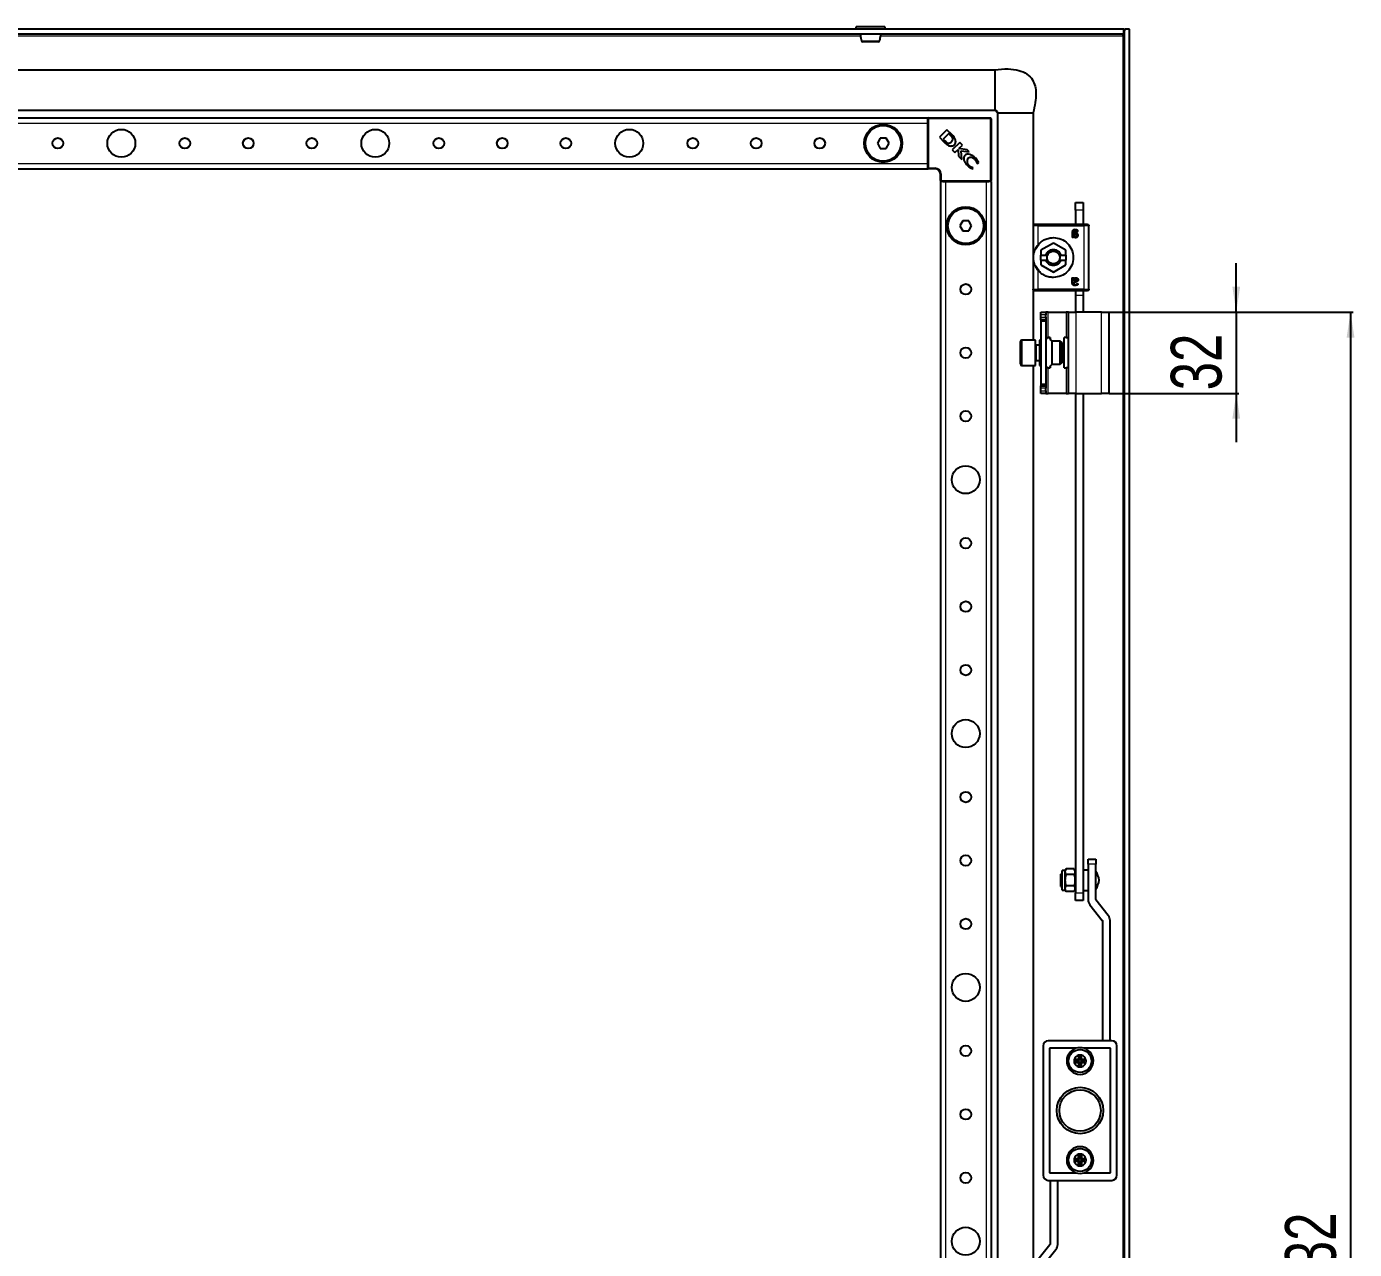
# Model space of a CAD drawing. Header units: millimetres. Extents: x -587 to 1614, y -262 to 1017.
# Drawn here: x 1091 to 1614, y 343 to 825 of the extents above; entities that cross this region are included whole.
import ezdxf

# ---------------------------------------------------------------- set-up
doc = ezdxf.new("R2010")
doc.units = ezdxf.units.MM
doc.layers.add('FORMAT', color=7, linetype='Continuous')
doc.styles.add('SLDTEXTSTYLE0', font='TXT', dxfattribs={"width": 0.75})
doc.dimstyles.new('SLDDIMSTYLE0', dxfattribs={"dimtxt": 20, "dimasz": 10, "dimexe": 0, "dimexo": 0.0625, "dimgap": 5, "dimtad": 2, "dimdec": 1, "dimrnd": 1e-09, "dimzin": 12, "dimdsep": 46, "dimtxsty": 'SLDTEXTSTYLE0', "dimsah": 1, "dimcen": 0.09, "dimadec": 0, "dimazin": 3, "dimtfac": 1, "dimtofl": 0, "dimtmove": 0, "dimatfit": 3, "dimfxl": 0, "dimfrac": 2, "dimtolj": 1, "dimtzin": 12, "dimarcsym": 0})
doc.dimstyles.new('SLDDIMSTYLE1', dxfattribs={"dimtxt": 20, "dimasz": 10, "dimexe": 0, "dimexo": 0.0625, "dimgap": 5, "dimtad": 2, "dimdec": 1, "dimrnd": 1e-09, "dimzin": 12, "dimdsep": 46, "dimtxsty": 'SLDTEXTSTYLE0', "dimsah": 1, "dimcen": 0.09, "dimadec": 0, "dimazin": 3, "dimtfac": 1, "dimtmove": 0, "dimatfit": 0, "dimfxl": 0, "dimfrac": 2, "dimtolj": 1, "dimtzin": 12, "dimarcsym": 0})

# ---------------------------------------------------------------- blocks, each defined once
blk = doc.blocks.new('_D_5')
at = {"layer": 'FORMAT'}
for p, q in [((1517.13, 712.64), (1613.13, 712.64)), ((1612.13, 712.64), (1612.13, -19.36)), ((1517.13, -19.36), (1613.13, -19.36))]:
    blk.add_line(p, q, dxfattribs=at)
for points in [[(1612.13, 712.64), (1610.59, 702.64), (1613.67, 702.64)], [(1612.13, -19.36), (1613.67, -9.36), (1610.59, -9.36)]]:
    blk.add_solid(points, dxfattribs=at)
at = {"layer": 'FORMAT', "insert": (1586.35, 324.47), "char_height": 20, "attachment_point": 1, "rotation": 90, "style": 'SLDTEXTSTYLE0'}
blk.add_mtext('732', dxfattribs=at)
blk = doc.blocks.new('_D_6')
at = {"layer": 'FORMAT'}
for p, q in [((1567.13, 712.64), (1567.13, 731.87)), ((1517.13, 712.64), (1568.13, 712.64)), ((1567.13, 712.64), (1567.13, 680.64)), ((1517.13, 680.64), (1568.13, 680.64)), ((1567.13, 680.64), (1567.13, 661.41))]:
    blk.add_line(p, q, dxfattribs=at)
for points in [[(1567.13, 712.64), (1568.67, 722.64), (1565.59, 722.64)], [(1567.13, 680.64), (1565.59, 670.64), (1568.67, 670.64)]]:
    blk.add_solid(points, dxfattribs=at)
at = {"layer": 'FORMAT', "insert": (1541.35, 681.86), "char_height": 20, "attachment_point": 1, "rotation": 90, "style": 'SLDTEXTSTYLE0'}
blk.add_mtext('32', dxfattribs=at)

msp = doc.modelspace()

# ---------------------------------------------------------------- linework, layer by layer
at = {"color": 7, "linetype": 'Continuous', "lineweight": 25}
for p, q in [((1522.82, 824.14), (733.42, 824.14)), ((1522.82, 822.14), (733.42, 822.14)), ((1417.37, 824.89), (1417.37, 824.14)), ((1417.62, 825.14), (1426.13, 825.14)), ((1426.13, 825.14), (1428.62, 825.14)), ((1428.87, 824.14), (1428.87, 824.89)), ((1522.73, 822.14), (1522.52, 821.54)), ((1522.82, 822.14), (1522.82, 824.14)), ((1523.12, -130.86), (1523.12, 824.14)), ((1525.12, 824.14), (1523.12, 824.14)), ((1525.12, -130.86), (1525.12, 824.14)), ((784.12, 808.14), (1472.12, 808.14)), ((784.12, 792.14), (1472.12, 792.14)), ((1473.12, 791.14), (1473.12, -97.86)), ((1487.12, 791.14), (1487.12, 746.81)), ((810.62, 789.14), (1445.62, 789.14)), ((1445.62, 788.84), (1445.62, 789.14)), ((1445.62, 788.19), (1445.62, 788.84)), ((1445.62, 787.14), (1445.62, 788.19)), ((1445.62, 771.14), (1445.62, 787.14)), ((1445.92, 789.14), (1470.32, 789.14)), ((1453.23, 784.49), (1450.27, 781.53)), ((1455.22, 782.5), (1453.23, 784.49)), ((1470.62, 788.84), (1470.62, 764.44)), ((1426.97, 781.14), (1425.81, 779.14)), ((1425.81, 779.14), (1426.97, 777.14)), ((1429.28, 781.14), (1426.97, 781.14)), ((1430.43, 779.14), (1429.28, 781.14)), ((1429.28, 777.14), (1430.43, 779.14)), ((1450.27, 781.53), (1452.16, 779.64)), ((1453.93, 782.97), (1451.75, 780.79)), ((1451.75, 780.79), (1452.43, 780.13)), ((1452.16, 779.64), (1452.18, 779.62)), ((1454.67, 782.25), (1453.93, 782.97)), ((1458.23, 779.49), (1455.27, 776.53)), ((1459.28, 778.44), (1458.23, 779.49)), ((1426.97, 777.14), (1429.28, 777.14)), ((1455.27, 776.53), (1456.33, 775.47)), ((1456.33, 775.47), (1457.57, 776.71)), ((1457.57, 776.71), (1457.75, 774.05)), ((1457.75, 774.05), (1459.04, 772.77)), ((1457.89, 777.05), (1459.28, 778.44)), ((1461.16, 776.56), (1457.89, 777.05)), ((1458.86, 776.24), (1461.95, 775.77)), ((1459.04, 772.77), (1458.86, 776.24)), ((1461.95, 775.77), (1461.16, 776.56)), ((810.62, 769.14), (1445.62, 769.14)), ((1445.62, 770.09), (1445.62, 771.14)), ((1445.62, 769.44), (1445.62, 770.09)), ((1445.62, 769.14), (1445.62, 769.44)), ((1448.62, 769.14), (1445.92, 769.14)), ((1463, 769.14), (1463.51, 769.39)), ((1463.51, 769.39), (1463.4, 769.5)), ((1464.94, 771.34), (1465.08, 771.2)), ((1465.08, 771.2), (1465.77, 771.54)), ((1450.62, 764.44), (1450.62, 767.14)), ((1450.62, 764.14), (1450.62, -70.86)), ((1450.62, 764.14), (1450.92, 764.14)), ((1451.57, 764.14), (1450.92, 764.14)), ((1451.57, 764.14), (1452.62, 764.14)), ((1452.62, 764.14), (1468.62, 764.14)), ((1468.62, 764.14), (1469.68, 764.14)), ((1470.32, 764.14), (1469.68, 764.14)), ((1470.32, 764.14), (1470.62, 764.14)), ((1470.62, 764.14), (1470.62, -70.86)), ((1503.82, 755.84), (1506.82, 755.84)), ((1503.82, 752.84), (1503.82, 755.84)), ((1506.82, 755.84), (1506.82, 752.84)), ((1459.47, 748.64), (1458.31, 746.64)), ((1461.78, 748.64), (1459.47, 748.64)), ((1462.93, 746.64), (1461.78, 748.64)), ((1503.82, 752.84), (1503.82, 747.14)), ((1506.82, 752.84), (1506.82, 747.14)), ((1458.31, 746.64), (1459.47, 744.64)), ((1459.47, 744.64), (1461.78, 744.64)), ((1461.78, 744.64), (1462.93, 746.64)), ((1487.12, 746.64), (1487.12, 721.64)), ((1507.12, 747.14), (1489.12, 747.14)), ((1502.56, 744.1), (1502.56, 742.23)), ((1503.02, 742.23), (1503.02, 742.51)), ((1503.09, 743.85), (1503.09, 744.06)), ((1503.47, 743.85), (1503.09, 743.85)), ((1503.09, 743.49), (1503.52, 743.49)), ((1503.09, 742.9), (1503.09, 743.49)), ((1507.72, 747.14), (1507.47, 747.14)), ((1509.12, 721.64), (1509.12, 746.64)), ((1487.95, 737.27), (1489.46, 739.52)), ((1495.12, 739.85), (1490.17, 737)), ((1500.07, 737), (1495.12, 739.85)), ((1490.17, 737), (1490.17, 735.14)), ((1490.17, 735.14), (1492.14, 735.14)), ((1490.17, 733.14), (1490.17, 735.14)), ((1490.17, 733.14), (1490.17, 731.28)), ((1490.17, 733.14), (1492.14, 733.14)), ((1492.83, 735.14), (1492.14, 735.14)), ((1492.14, 733.14), (1492.83, 733.14)), ((1498.11, 735.14), (1497.41, 735.14)), ((1497.41, 733.14), (1498.11, 733.14)), ((1498.11, 735.14), (1500.07, 735.14)), ((1498.11, 733.14), (1500.07, 733.14)), ((1500.07, 735.14), (1500.07, 737)), ((1500.07, 735.14), (1500.07, 733.14)), ((1500.07, 731.28), (1500.07, 733.14)), ((1489.46, 728.76), (1487.95, 731.01)), ((1490.17, 731.28), (1495.12, 728.42)), ((1495.12, 728.42), (1500.07, 731.28)), ((1502.56, 724.18), (1502.56, 726.05)), ((1503.02, 726.05), (1503.02, 725.77)), ((1503.09, 724.79), (1503.09, 725.37)), ((1503.52, 724.79), (1503.09, 724.79)), ((1503.47, 724.43), (1503.09, 724.43)), ((1503.09, 724.43), (1503.09, 724.21)), ((1487.12, 721.46), (1487.12, 701.64)), ((1489.12, 721.14), (1507.12, 721.14)), ((1503.82, 721.21), (1503.82, 719.34)), ((1503.82, 719.34), (1503.82, 712.64)), ((1506.82, 721.21), (1506.82, 719.34)), ((1506.82, 719.34), (1506.82, 712.64)), ((1507.47, 721.14), (1507.72, 721.14)), ((1490.12, 711.64), (1490.12, 712.64)), ((1490.12, 712.64), (1492.12, 712.64)), ((1490.12, 710.64), (1490.12, 711.64)), ((1492.12, 712.64), (1492.12, 711.64)), ((1493.12, 712.64), (1492.12, 712.64)), ((1492.12, 710.64), (1492.12, 711.64)), ((1493.12, 712.64), (1500.12, 712.64)), ((1501.12, 712.64), (1500.12, 712.64)), ((1501.12, 712.64), (1504.12, 712.64)), ((1501.12, 680.64), (1501.12, 712.64)), ((1514.12, 712.64), (1504.12, 712.64)), ((1514.12, 712.64), (1517.12, 712.64)), ((1517.12, 680.64), (1517.12, 712.64)), ((1490.12, 709.64), (1490.12, 710.64)), ((1492.12, 709.64), (1490.12, 709.64)), ((1490.12, 709.64), (1490.12, 709.14)), ((1492.12, 709.14), (1490.12, 709.14)), ((1490.12, 709.14), (1490.12, 684.14)), ((1492.12, 710.64), (1492.12, 709.64)), ((1492.12, 709.64), (1492.12, 709.14)), ((1492.12, 709.14), (1492.12, 684.14)), ((1482.12, 694.39), (1482.12, 701.04)), ((1488.12, 701.64), (1482.72, 701.64)), ((1488.12, 694.08), (1488.12, 701.64)), ((1490.12, 701.64), (1489.62, 701.64)), ((1489.62, 701.64), (1489.62, 700.43)), ((1492.12, 702.64), (1493.12, 702.64)), ((1493.82, 702.64), (1493.12, 702.64)), ((1493.82, 702.64), (1493.82, 702.19)), ((1497.76, 701.14), (1494.62, 701.14)), ((1494.62, 692.14), (1494.62, 701.14)), ((1498.62, 700.64), (1497.76, 701.14)), ((1497.76, 692.14), (1497.76, 701.14)), ((1499.42, 690.64), (1499.42, 702.64)), ((1500.12, 702.64), (1499.42, 702.64)), ((1500.12, 702.64), (1501.12, 702.64)), ((1489.62, 699.64), (1488.37, 699.64)), ((1489.62, 700.43), (1489.62, 691.64)), ((1498.62, 692.64), (1498.62, 700.64)), ((1482.12, 692.24), (1482.12, 694.39)), ((1482.72, 691.64), (1488.12, 691.64)), ((1487.12, 691.64), (1487.12, 1.64)), ((1488.12, 691.64), (1488.12, 694.08)), ((1488.37, 693.64), (1489.62, 693.64)), ((1489.62, 691.64), (1490.12, 691.64)), ((1493.12, 690.64), (1492.12, 690.64)), ((1493.12, 690.64), (1493.82, 690.64)), ((1493.82, 691.09), (1493.82, 690.64)), ((1494.62, 692.14), (1497.76, 692.14)), ((1497.76, 692.14), (1498.62, 692.64)), ((1499.42, 690.64), (1500.12, 690.64)), ((1501.12, 690.64), (1500.12, 690.64)), ((1492.12, 684.14), (1490.12, 684.14)), ((1490.12, 684.14), (1490.12, 683.64)), ((1490.12, 682.64), (1490.12, 683.64)), ((1490.12, 683.64), (1492.12, 683.64)), ((1490.12, 681.64), (1490.12, 682.64)), ((1490.12, 680.64), (1490.12, 681.64)), ((1492.12, 680.64), (1490.12, 680.64)), ((1492.12, 684.14), (1492.12, 683.64)), ((1492.12, 683.64), (1492.12, 682.64)), ((1492.12, 681.64), (1492.12, 682.64)), ((1492.12, 681.64), (1492.12, 680.64)), ((1492.12, 680.64), (1493.12, 680.64)), ((1500.12, 680.64), (1493.12, 680.64)), ((1500.12, 680.64), (1501.12, 680.64)), ((1504.12, 680.64), (1501.12, 680.64)), ((1503.82, 680.64), (1503.82, 483.84)), ((1504.12, 680.64), (1514.12, 680.64)), ((1506.82, 680.64), (1506.82, 483.84)), ((1517.12, 680.64), (1514.12, 680.64)), ((1508.82, 495.14), (1508.82, 497.14)), ((1508.82, 497.14), (1511.82, 497.14)), ((1511.82, 497.14), (1511.82, 495.14)), ((1498.62, 491.79), (1498.12, 491.29)), ((1499.82, 492.69), (1498.62, 492.69)), ((1498.62, 488.84), (1498.62, 492.69)), ((1500.17, 493.29), (1499.82, 492.69)), ((1499.82, 488.84), (1499.82, 492.69)), ((1503.28, 493.29), (1500.17, 493.29)), ((1503.62, 492.69), (1503.28, 493.29)), ((1503.62, 492.69), (1503.62, 484.99)), ((1503.82, 491.79), (1503.62, 491.79)), ((1508.82, 492.84), (1506.82, 492.84)), ((1508.82, 495.14), (1508.82, 481.21)), ((1511.82, 481.21), (1511.82, 495.14)), ((1498.12, 486.39), (1498.12, 491.29)), ((1498.12, 486.39), (1498.62, 485.89)), ((1498.62, 484.99), (1498.62, 488.84)), ((1499.82, 484.99), (1499.82, 488.84)), ((1503.28, 491.06), (1500.17, 491.06)), ((1503.28, 486.61), (1500.17, 486.61)), ((1498.62, 484.99), (1499.82, 484.99)), ((1499.82, 484.99), (1500.17, 484.39)), ((1503.28, 484.39), (1500.17, 484.39)), ((1503.28, 484.39), (1503.62, 484.99)), ((1503.62, 485.89), (1503.82, 485.89)), ((1503.82, 480.84), (1503.82, 483.84)), ((1506.82, 484.84), (1508.82, 484.84)), ((1506.82, 483.84), (1506.82, 480.84)), ((1516.74, 474.91), (1511.87, 481.08)), ((1506.82, 480.84), (1503.82, 480.84)), ((1509.51, 479.23), (1514.38, 473.05)), ((1514.42, 472.93), (1514.42, 425.64)), ((1517.42, 425.64), (1517.42, 472.93)), ((1491.12, 423.64), (1491.12, 372.64)), ((1518.12, 425.64), (1493.12, 425.64)), ((1520.12, 372.64), (1520.12, 423.64)), ((1493.62, 422.64), (1493.62, 373.64)), ((1504.02, 422.64), (1493.62, 422.64)), ((1505.02, 419.91), (1505.02, 418.34)), ((1505.46, 419.55), (1505.02, 419.91)), ((1505.46, 419.55), (1505.46, 418.34)), ((1505.79, 419.55), (1506.22, 419.91)), ((1505.79, 418.34), (1505.79, 419.55)), ((1506.22, 418.34), (1506.22, 419.91)), ((1517.62, 422.64), (1507.22, 422.64)), ((1517.62, 373.64), (1517.62, 422.64)), ((1503.72, 417.8), (1503.35, 418.24)), ((1504.92, 418.24), (1503.35, 418.24)), ((1503.72, 417.48), (1503.35, 417.04)), ((1503.35, 417.04), (1504.92, 417.04)), ((1504.92, 417.8), (1503.72, 417.8)), ((1503.72, 417.48), (1504.92, 417.48)), ((1505.02, 416.94), (1505.02, 415.37)), ((1505.46, 415.73), (1505.02, 415.37)), ((1505.46, 416.94), (1505.46, 415.73)), ((1505.79, 415.73), (1505.79, 416.94)), ((1505.79, 415.73), (1506.22, 415.37)), ((1506.22, 415.37), (1506.22, 416.94)), ((1507.9, 418.24), (1506.32, 418.24)), ((1507.53, 417.8), (1506.32, 417.8)), ((1506.32, 417.48), (1507.53, 417.48)), ((1506.32, 417.04), (1507.9, 417.04)), ((1507.53, 417.8), (1507.9, 418.24)), ((1507.53, 417.48), (1507.9, 417.04)), ((1503.72, 378.8), (1503.35, 379.24)), ((1503.35, 379.24), (1504.92, 379.24)), ((1503.72, 378.48), (1503.35, 378.04)), ((1504.92, 378.04), (1503.35, 378.04)), ((1503.72, 378.8), (1504.92, 378.8)), ((1504.92, 378.48), (1503.72, 378.48)), ((1505.02, 379.34), (1505.02, 380.91)), ((1505.46, 380.55), (1505.02, 380.91)), ((1505.02, 376.37), (1505.02, 377.94)), ((1505.46, 376.73), (1505.02, 376.37)), ((1505.46, 379.34), (1505.46, 380.55)), ((1505.46, 376.73), (1505.46, 377.94)), ((1505.79, 380.55), (1506.22, 380.91)), ((1505.79, 380.55), (1505.79, 379.34)), ((1505.79, 377.94), (1505.79, 376.73)), ((1505.79, 376.73), (1506.22, 376.37)), ((1506.22, 380.91), (1506.22, 379.34)), ((1506.22, 377.94), (1506.22, 376.37)), ((1506.32, 379.24), (1507.9, 379.24)), ((1506.32, 378.8), (1507.53, 378.8)), ((1507.53, 378.48), (1506.32, 378.48)), ((1507.9, 378.04), (1506.32, 378.04)), ((1507.53, 378.8), (1507.9, 379.24)), ((1507.53, 378.48), (1507.9, 378.04)), ((1493.62, 373.64), (1504.02, 373.64)), ((1507.22, 373.64), (1517.62, 373.64)), ((1493.12, 370.64), (1518.12, 370.64)), ((1493.82, 370.64), (1493.82, 345.41)), ((1496.82, 345.41), (1496.82, 370.64)), ((1493.78, 345.28), (1489.02, 339.31)), ((1491.37, 337.44), (1496.13, 343.41))]:
    msp.add_line(p, q, dxfattribs=at)
at = {"color": 8, "linetype": 'Continuous', "lineweight": 18}
for p, q in [((837.09, 821.54), (1419.15, 821.54)), ((1426.27, 824.89), (1417.37, 824.89)), ((1428.87, 824.89), (1426.27, 824.89)), ((1427.09, 821.54), (1522.52, 821.54)), ((1522.52, 821.54), (1522.52, -128.26)), ((810.62, 787.14), (1445.62, 787.14)), ((1445.92, 788.84), (1445.62, 788.84)), ((1445.92, 788.84), (1445.92, 789.14)), ((1445.92, 788.84), (1445.92, 769.44)), ((1470.32, 788.84), (1445.92, 788.84)), ((1470.32, 788.84), (1470.32, 789.14)), ((1470.32, 764.44), (1470.32, 788.84)), ((1470.32, 788.84), (1470.62, 788.84)), ((810.62, 771.14), (1445.62, 771.14)), ((1445.92, 769.44), (1445.62, 769.44)), ((1445.92, 769.44), (1448.62, 769.44)), ((1445.92, 769.14), (1445.92, 769.44)), ((1448.62, 769.14), (1448.62, 769.44)), ((1450.62, 767.14), (1450.92, 767.14)), ((1450.92, 764.44), (1450.62, 764.44)), ((1450.92, 767.14), (1450.92, 764.44)), ((1450.92, 764.44), (1470.32, 764.44)), ((1450.92, 764.14), (1450.92, 764.44)), ((1452.62, 764.14), (1452.62, -70.86)), ((1468.62, 764.14), (1468.62, -70.86)), ((1470.32, 764.14), (1470.32, 764.44)), ((1470.62, 764.44), (1470.32, 764.44)), ((1506.82, 752.84), (1503.82, 752.84)), ((1489.12, 739.2), (1489.12, 746.64)), ((1489.12, 746.64), (1507.12, 746.64)), ((1507.12, 746.64), (1507.12, 721.64)), ((1489.12, 721.64), (1489.12, 729.08)), ((1495.12, 731.64), (1495.12, 730.99)), ((1507.12, 721.64), (1489.12, 721.64)), ((1503.82, 719.34), (1506.82, 719.34)), ((1492.12, 711.64), (1490.12, 711.64)), ((1493.12, 702.64), (1493.12, 712.64)), ((1500.12, 712.64), (1500.12, 702.64)), ((1504.12, 680.64), (1504.12, 712.64)), ((1514.12, 680.64), (1514.12, 712.64)), ((1490.12, 710.64), (1492.12, 710.64)), ((1482.72, 701.64), (1482.72, 694.08)), ((1488.37, 699.64), (1488.37, 693.64)), ((1482.72, 694.08), (1482.72, 691.64)), ((1493.12, 680.64), (1493.12, 690.64)), ((1500.12, 690.64), (1500.12, 680.64)), ((1492.12, 682.64), (1490.12, 682.64)), ((1490.12, 681.64), (1492.12, 681.64)), ((1511.82, 495.14), (1508.82, 495.14)), ((1503.82, 483.84), (1506.82, 483.84)), ((1505.46, 418.34), (1505.02, 418.34)), ((1505.79, 418.34), (1506.22, 418.34)), ((1504.92, 417.8), (1504.92, 418.24)), ((1504.92, 417.48), (1504.92, 417.04)), ((1505.46, 416.94), (1505.02, 416.94)), ((1505.79, 416.94), (1506.22, 416.94)), ((1506.32, 417.8), (1506.32, 418.24)), ((1506.32, 417.48), (1506.32, 417.04)), ((1504.92, 378.8), (1504.92, 379.24)), ((1504.92, 378.48), (1504.92, 378.04)), ((1505.46, 379.34), (1505.02, 379.34)), ((1505.46, 377.94), (1505.02, 377.94)), ((1505.79, 379.34), (1506.22, 379.34)), ((1505.79, 377.94), (1506.22, 377.94)), ((1506.32, 378.8), (1506.32, 379.24)), ((1506.32, 378.48), (1506.32, 378.04))]:
    msp.add_line(p, q, dxfattribs=at)
at = {"color": 7, "linetype": 'Continuous', "lineweight": 25}
for centre, radius in [((1128.12, 779.14), 5.5), ((1228.12, 779.14), 5.5), ((1328.12, 779.14), 5.5), ((1428.12, 779.14), 7.5), ((1428.12, 779.14), 7), ((1103.12, 779.14), 2.1), ((1153.12, 779.14), 2.1), ((1178.12, 779.14), 2.1), ((1203.12, 779.14), 2.1), ((1253.12, 779.14), 2.1), ((1278.12, 779.14), 2.1), ((1303.12, 779.14), 2.1), ((1353.12, 779.14), 2.1), ((1378.12, 779.14), 2.1), ((1403.12, 779.14), 2.1), ((1460.62, 746.64), 7.5), ((1460.62, 746.64), 7), ((1460.62, 721.64), 2.1), ((1460.62, 696.64), 2.1), ((1460.62, 671.64), 2.1), ((1460.62, 646.64), 5.5), ((1460.62, 621.64), 2.1), ((1460.62, 596.64), 2.1), ((1460.62, 571.64), 2.1), ((1460.62, 546.64), 5.5), ((1460.62, 521.64), 2.1), ((1460.62, 496.64), 2.1), ((1460.62, 471.64), 2.1), ((1460.62, 446.64), 5.5), ((1460.62, 421.64), 2.1), ((1505.62, 417.64), 4.5), ((1505.62, 398.14), 9.15), ((1505.62, 398.14), 8.15), ((1460.62, 396.64), 2.1), ((1505.62, 378.64), 4.5), ((1460.62, 371.64), 2.1), ((1460.62, 346.64), 5.5)]:
    msp.add_circle(centre, radius, dxfattribs=at)
for centre, radius, start, end in [((1417.62, 824.89), 0.25, 90, 180), ((1428.62, 824.89), 0.25, 0, 90), ((1420.01, 819.64), 0.5, 195.2465, 270.046), ((1426.23, 819.64), 0.5, 269.9637, 344.834), ((1445.92, 788.84), 0.3, 90, 180), ((1470.32, 788.84), 0.3, 0, 90), ((1450.2, 778.07), 6.12, 36.9888, 43.0744), ((1452.01, 778.84), 4.87, 20.3445, 48.7777), ((1445.92, 769.44), 0.3, 180, 270), ((1448.62, 767.14), 2, 0, 90), ((1463.03, 772.07), 1.94, 143.3097, 232.3464), ((1462.63, 771.63), 1.97, 38.454, 125.887), ((1450.92, 764.44), 0.3, 180, 270), ((1470.32, 764.44), 0.3, 270, 0), ((1482.72, 701.04), 0.6, 90, 180), ((1488.37, 699.89), 0.25, 180, 270), ((1482.72, 692.24), 0.6, 180, 270), ((1488.37, 693.39), 0.25, 90, 180), ((1505.18, 487.88), 8, 6.8819, 33.8709), ((1505.18, 489.8), 8, 326.1291, 353.1181), ((1512.02, 481.21), 3.2, 180, 218.264), ((1512.02, 481.21), 0.2, 180, 218.264), ((1514.22, 472.93), 0.2, 0, 38.264), ((1514.22, 472.93), 3.2, 0, 38.264), ((1493.12, 423.64), 2, 90, 180), ((1518.12, 423.64), 2, 0, 90), ((1505.62, 417.64), 5.25, 107.7528, 72.2472), ((1505.62, 417.64), 2.35, 104.7925, 165.2075), ((1505.62, 417.64), 5.25, 72.2472, 107.7528), ((1504.92, 418.34), 0.1, 270, 0), ((1504.92, 418.34), 0.537, 270, 0), ((1505.62, 417.64), 2.35, 75.2075, 104.7925), ((1505.62, 417.64), 1.91, 85.1056, 94.8944), ((1506.32, 418.34), 0.537, 180, 270), ((1505.62, 417.64), 2.35, 14.7925, 75.2075), ((1506.32, 418.34), 0.1, 180, 270), ((1505.62, 417.64), 2.35, 165.2075, 194.7925), ((1505.62, 417.64), 2.35, 194.7925, 255.2075), ((1505.62, 417.64), 1.91, 175.1056, 184.8944), ((1504.92, 416.94), 0.537, 0, 90), ((1504.92, 416.94), 0.1, 0, 90), ((1505.62, 417.64), 2.35, 255.2075, 284.7925), ((1505.62, 417.64), 1.91, 265.1056, 274.8944), ((1506.32, 416.94), 0.537, 90, 180), ((1505.62, 417.64), 2.35, 284.7925, 345.2075), ((1506.32, 416.94), 0.1, 90, 180), ((1505.62, 417.64), 1.91, 355.1056, 4.8944), ((1505.62, 417.64), 2.35, 345.2075, 14.7925), ((1505.62, 378.64), 5.25, 287.7528, 252.2472), ((1505.62, 378.64), 2.35, 165.2075, 194.7925), ((1505.62, 378.64), 2.35, 104.7925, 165.2075), ((1505.62, 378.64), 2.35, 194.7925, 255.2075), ((1505.62, 378.64), 1.91, 175.1056, 184.8944), ((1504.92, 379.34), 0.1, 270, 0), ((1504.92, 379.34), 0.537, 270, 0), ((1504.92, 377.94), 0.537, 0, 90), ((1504.92, 377.94), 0.1, 0, 90), ((1505.62, 378.64), 2.35, 75.2075, 104.7925), ((1505.62, 378.64), 1.91, 85.1056, 94.8944), ((1505.62, 378.64), 1.91, 265.1056, 274.8944), ((1506.32, 379.34), 0.537, 180, 270), ((1506.32, 377.94), 0.537, 90, 180), ((1505.62, 378.64), 2.35, 14.7925, 75.2075), ((1506.32, 379.34), 0.1, 180, 270), ((1505.62, 378.64), 2.35, 284.7925, 345.2075), ((1506.32, 377.94), 0.1, 90, 180), ((1505.62, 378.64), 1.91, 355.1056, 4.8944), ((1505.62, 378.64), 2.35, 345.2075, 14.7925), ((1493.12, 372.64), 2, 180, 270), ((1505.62, 378.64), 5.25, 252.2472, 287.7528), ((1505.62, 378.64), 2.35, 255.2075, 284.7925), ((1518.12, 372.64), 2, 270, 0), ((1493.62, 345.41), 0.2, 321.4416, 0), ((1493.62, 345.41), 3.2, 321.4416, 0)]:
    msp.add_arc(centre, radius, start, end, dxfattribs=at)
at = {"color": 8, "linetype": 'Continuous', "lineweight": 18}
msp.add_arc((1448.62, 767.14), 2.3, 0, 90, dxfattribs=at)
at = {"color": 7, "linetype": 'Continuous', "lineweight": 25}
for points, knots in [([(1419.1, 822.14), (1419.1, 822.01), (1419.12, 821.09), (1419.34, 820.23), (1419.53, 819.49)], [0, 0, 0, 0, 0.14185, 1, 1, 1, 1]), ([(1426.71, 819.49), (1426.9, 820.23), (1427.12, 821.09), (1427.14, 822.01), (1427.15, 822.14)], [0, 0, 0, 0, 0.85815, 1, 1, 1, 1]), ([(1522.52, 821.54), (1522.57, 821.7), (1522.62, 821.85), (1522.72, 822.07), (1522.77, 822.14), (1522.82, 822.14)], [0, 0, 0, 0, 0.5, 0.5, 1, 1, 1, 1]), ([(1523.12, 824.14), (1523.1, 823.76), (1523.06, 823.19), (1522.88, 822.62), (1522.82, 822.42)], [0, 0, 0, 0, 0.662931, 1, 1, 1, 1]), ([(1426.2, 819.14), (1426.21, 819.14), (1426.25, 819.14), (1425.97, 819.14), (1425.45, 819.14), (1424.73, 819.14), (1423.88, 819.14), (1422.82, 819.14), (1421.79, 819.14), (1420.91, 819.14), (1420.3, 819.14), (1420, 819.14), (1420.04, 819.14), (1420.05, 819.14)], [0, 0, 0, 0, 0.03384, 0.141254, 0.248698, 0.315774, 0.423314, 0.530846, 0.63821, 0.745706, 0.853372, 0.960917, 1, 1, 1, 1]), ([(1472.12, 808.14), (1473.85, 808.31), (1476.99, 808.61), (1481.32, 808.1), (1484.75, 806.67), (1486.96, 804.35), (1488.05, 801.59), (1488.37, 798.54), (1488.07, 794.98), (1487.46, 792.49), (1487.12, 791.14)], [0, 0, 0, 0, 0.176713, 0.320911, 0.440308, 0.54837, 0.6374, 0.738878, 0.858543, 1, 1, 1, 1]), ([(1472.12, 808.14), (1472.12, 808.11), (1472.12, 808.05), (1472.12, 807.4), (1472.12, 805.94), (1472.12, 803.75), (1472.12, 801.75), (1472.12, 800.14), (1472.12, 798.53), (1472.12, 796.53), (1472.12, 794.35), (1472.12, 792.84), (1472.12, 792.44), (1472.12, 792.3)], [0, 0, 0, 0, 0.069165, 0.1363, 0.267291, 0.398282, 0.465417, 0.534583, 0.603748, 0.670883, 0.801874, 0.932865, 1, 1, 1, 1]), ([(1472.12, 792.3), (1472.22, 792.29), (1472.36, 792.27), (1472.52, 792.2), (1472.6, 792.14), (1472.66, 792.08), (1472.7, 792.01), (1472.73, 791.93), (1472.79, 791.76), (1472.96, 791.68), (1473.11, 791.45), (1473.14, 791.25), (1473.16, 791.14)], [0, 0, 0, 0, 0.146823, 0.202041, 0.247643, 0.28691, 0.323569, 0.360785, 0.40083, 0.628513, 0.79432, 1, 1, 1, 1]), ([(1473.12, 791.14), (1472.97, 791.37), (1472.71, 791.77), (1472.3, 792.03), (1472.12, 792.14)], [0, 0, 0, 0, 0.561561, 1, 1, 1, 1]), ([(1473.24, 791.14), (1473.27, 791.14), (1473.35, 791.14), (1473.81, 791.14), (1474.1, 791.14)], [0, 0, 0, 0, 0.350861, 1, 1, 1, 1]), ([(1452.18, 779.62), (1452.26, 779.55), (1452.42, 779.39), (1452.58, 779.24), (1452.66, 779.17)], [0, 0, 0, 0, 0.486421, 1, 1, 1, 1]), ([(1452.43, 780.13), (1452.63, 779.94), (1453, 779.59), (1453.53, 779.26), (1453.98, 779.2), (1454.33, 779.27), (1454.68, 779.46), (1454.89, 779.65), (1455.01, 779.76)], [0, 0, 0, 0, 0.2746757, 0.5030419, 0.607381, 0.7165791, 0.8434117, 1, 1, 1, 1]), ([(1452.66, 779.17), (1452.81, 779.03), (1453.08, 778.79), (1453.38, 778.58), (1453.51, 778.49)], [0, 0, 0, 0, 0.55183, 1, 1, 1, 1]), ([(1453.51, 778.49), (1453.71, 778.38), (1454.1, 778.17), (1454.73, 778.06), (1455.33, 778.1), (1455.86, 778.3), (1456.3, 778.66), (1456.59, 779.17), (1456.7, 779.83), (1456.62, 780.28), (1456.58, 780.53)], [0, 0, 0, 0, 0.138091, 0.265455, 0.384013, 0.496103, 0.605759, 0.71979, 0.847662, 1, 1, 1, 1]), ([(1455.01, 779.76), (1455.1, 779.86), (1455.26, 780.03), (1455.44, 780.31), (1455.54, 780.58), (1455.54, 780.91), (1455.38, 781.31), (1455.2, 781.59), (1455.09, 781.75)], [0, 0, 0, 0, 0.176808, 0.319231, 0.43938, 0.552395, 0.749205, 1, 1, 1, 1]), ([(1460.36, 774.47), (1460.23, 774.31), (1459.94, 773.98), (1459.78, 773.28), (1459.91, 772.4), (1460.47, 771.33), (1461.11, 770.64), (1461.48, 770.24)], [0, 0, 0, 0, 0.130532, 0.266031, 0.423997, 0.666819, 1, 1, 1, 1]), ([(1464.53, 773.27), (1464.16, 773.6), (1463.46, 774.21), (1462.29, 774.77), (1461.35, 774.9), (1460.71, 774.75), (1460.48, 774.56), (1460.36, 774.47)], [0, 0, 0, 0, 0.315674, 0.58952, 0.813199, 0.909026, 1, 1, 1, 1]), ([(1461.48, 770.24), (1461.75, 770), (1462.21, 769.57), (1462.76, 769.27), (1463, 769.14)], [0, 0, 0, 0, 0.577653, 1, 1, 1, 1]), ([(1463.4, 769.5), (1463.08, 769.64), (1462.51, 769.91), (1462.05, 770.33), (1461.84, 770.53)], [0, 0, 0, 0, 0.5476433, 1, 1, 1, 1]), ([(1464.17, 772.85), (1464.39, 772.59), (1464.76, 772.15), (1464.89, 771.58), (1464.94, 771.34)], [0, 0, 0, 0, 0.5796082, 1, 1, 1, 1]), ([(1465.77, 771.54), (1465.58, 771.87), (1465.24, 772.5), (1464.76, 773.03), (1464.53, 773.27)], [0, 0, 0, 0, 0.5368, 1, 1, 1, 1]), ([(1503.68, 745.14), (1503.53, 745.13), (1503.3, 745.12), (1503.02, 745.03), (1502.84, 744.91), (1502.7, 744.74), (1502.58, 744.47), (1502.57, 744.24), (1502.56, 744.1)], [0, 0, 0, 0, 0.250089, 0.382495, 0.500259, 0.622163, 0.750133, 1, 1, 1, 1]), ([(1503.02, 742.51), (1503.15, 742.4), (1503.33, 742.23), (1503.61, 742.12), (1503.77, 742.08), (1503.86, 742.08), (1503.9, 742.08)], [0, 0, 0, 0, 0.499113, 0.749325, 0.874665, 1, 1, 1, 1]), ([(1503.09, 744.06), (1503.1, 744.15), (1503.1, 744.29), (1503.16, 744.46), (1503.24, 744.57), (1503.34, 744.65), (1503.47, 744.7), (1503.6, 744.72), (1503.69, 744.73), (1503.73, 744.73)], [0, 0, 0, 0, 0.250023, 0.382539, 0.499802, 0.620838, 0.749652, 0.874777, 1, 1, 1, 1]), ([(1503.82, 742.49), (1503.74, 742.5), (1503.6, 742.51), (1503.34, 742.64), (1503.19, 742.8), (1503.09, 742.9)], [0, 0, 0, 0, 0.2499389, 0.4998636, 1, 1, 1, 1]), ([(1504.86, 742.92), (1504.85, 743), (1504.84, 743.16), (1504.75, 743.38), (1504.59, 743.55), (1504.33, 743.72), (1503.94, 743.83), (1503.63, 743.84), (1503.47, 743.85)], [0, 0, 0, 0, 0.125049, 0.249886, 0.370856, 0.49982, 0.749609, 1, 1, 1, 1]), ([(1503.52, 743.49), (1503.62, 743.49), (1503.81, 743.48), (1504.03, 743.42), (1504.18, 743.33), (1504.27, 743.23), (1504.32, 743.1), (1504.33, 743.01), (1504.33, 742.96)], [0, 0, 0, 0, 0.279652, 0.500248, 0.629485, 0.750186, 0.875763, 1, 1, 1, 1]), ([(1504.74, 744.64), (1504.74, 744.7), (1504.74, 744.78), (1504.67, 744.87), (1504.54, 744.96), (1504.21, 745.09), (1503.89, 745.12), (1503.68, 745.14)], [0, 0, 0, 0, 0.1246927, 0.1871822, 0.2497734, 0.5000394, 1, 1, 1, 1]), ([(1503.73, 744.73), (1503.89, 744.71), (1504.13, 744.68), (1504.39, 744.56), (1504.51, 744.49), (1504.58, 744.45), (1504.62, 744.44), (1504.64, 744.43)], [0, 0, 0, 0, 0.4986996, 0.7495075, 0.8749492, 0.9467834, 1, 1, 1, 1]), ([(1504.33, 742.96), (1504.32, 742.9), (1504.32, 742.8), (1504.25, 742.68), (1504.19, 742.61), (1504.1, 742.55), (1504.01, 742.52), (1503.91, 742.5), (1503.85, 742.49), (1503.82, 742.49)], [0, 0, 0, 0, 0.249168, 0.373635, 0.49939, 0.619394, 0.749656, 0.87477, 1, 1, 1, 1]), ([(1503.9, 742.08), (1504.02, 742.09), (1504.2, 742.1), (1504.43, 742.18), (1504.58, 742.28), (1504.71, 742.41), (1504.83, 742.62), (1504.85, 742.8), (1504.86, 742.92)], [0, 0, 0, 0, 0.25007, 0.379181, 0.500499, 0.62417, 0.750842, 1, 1, 1, 1]), ([(1504.64, 744.43), (1504.65, 744.43), (1504.67, 744.44), (1504.68, 744.45), (1504.7, 744.46), (1504.72, 744.48), (1504.73, 744.52), (1504.74, 744.57), (1504.74, 744.61), (1504.74, 744.63), (1504.74, 744.64)], [0, 0, 0, 0, 0.128825, 0.180169, 0.243397, 0.36986, 0.499864, 0.749649, 0.843476, 1, 1, 1, 1]), ([(1489.12, 729.08), (1488.84, 729.46), (1488.27, 730.21), (1487.71, 731.46), (1487.36, 732.74), (1487.23, 734.14), (1487.36, 735.54), (1487.71, 736.82), (1488.27, 738.07), (1488.84, 738.82), (1489.12, 739.2)], [0, 0, 0, 0, 0.125762, 0.25037, 0.375307, 0.500139, 0.62481, 0.749763, 0.874888, 1, 1, 1, 1]), ([(1502.56, 742.23), (1502.57, 742.22), (1502.57, 742.2), (1502.58, 742.18), (1502.61, 742.16), (1502.68, 742.14), (1502.75, 742.14), (1502.79, 742.14)], [0, 0, 0, 0, 0.124881, 0.183376, 0.250934, 0.500336, 1, 1, 1, 1]), ([(1502.79, 742.14), (1502.84, 742.14), (1502.91, 742.14), (1502.98, 742.16), (1503.01, 742.18), (1503.02, 742.2), (1503.02, 742.22), (1503.02, 742.23)], [0, 0, 0, 0, 0.499718, 0.749437, 0.810587, 0.875078, 1, 1, 1, 1]), ([(1502.56, 726.05), (1502.57, 726.06), (1502.57, 726.08), (1502.58, 726.1), (1502.61, 726.12), (1502.68, 726.14), (1502.75, 726.14), (1502.79, 726.14)], [0, 0, 0, 0, 0.124884, 0.186377, 0.250914, 0.500322, 1, 1, 1, 1]), ([(1503.68, 723.14), (1503.6, 723.14), (1503.46, 723.14), (1503.23, 723.18), (1503.02, 723.25), (1502.84, 723.37), (1502.7, 723.54), (1502.58, 723.81), (1502.57, 724.03), (1502.56, 724.18)], [0, 0, 0, 0, 0.125255, 0.250437, 0.383066, 0.500493, 0.622629, 0.75025, 1, 1, 1, 1]), ([(1502.79, 726.14), (1502.84, 726.14), (1502.9, 726.14), (1502.97, 726.12), (1502.99, 726.11), (1503.01, 726.1), (1503.02, 726.08), (1503.02, 726.06), (1503.02, 726.05)], [0, 0, 0, 0, 0.499162, 0.644242, 0.749698, 0.813605, 0.875217, 1, 1, 1, 1]), ([(1503.02, 725.77), (1503.15, 725.88), (1503.33, 726.05), (1503.65, 726.18), (1503.82, 726.19), (1503.9, 726.2)], [0, 0, 0, 0, 0.499364, 0.749701, 1, 1, 1, 1]), ([(1503.09, 725.37), (1503.19, 725.48), (1503.34, 725.64), (1503.57, 725.75), (1503.71, 725.78), (1503.78, 725.78), (1503.82, 725.79)], [0, 0, 0, 0, 0.499765, 0.749504, 0.874771, 1, 1, 1, 1]), ([(1503.09, 724.21), (1503.09, 724.17), (1503.1, 724.08), (1503.12, 723.95), (1503.16, 723.82), (1503.24, 723.71), (1503.34, 723.63), (1503.51, 723.56), (1503.64, 723.55), (1503.73, 723.55)], [0, 0, 0, 0, 0.125295, 0.250514, 0.383518, 0.50035, 0.621938, 0.750243, 1, 1, 1, 1]), ([(1504.86, 725.35), (1504.86, 725.32), (1504.86, 725.24), (1504.83, 725.08), (1504.75, 724.9), (1504.59, 724.72), (1504.33, 724.56), (1503.94, 724.45), (1503.63, 724.44), (1503.47, 724.43)], [0, 0, 0, 0, 0.062637, 0.125278, 0.250072, 0.374841, 0.499994, 0.749696, 1, 1, 1, 1]), ([(1504.33, 725.32), (1504.33, 725.27), (1504.32, 725.18), (1504.27, 725.05), (1504.18, 724.95), (1504.03, 724.86), (1503.81, 724.8), (1503.62, 724.79), (1503.52, 724.79)], [0, 0, 0, 0, 0.124446, 0.249795, 0.37, 0.499734, 0.719932, 1, 1, 1, 1]), ([(1504.74, 723.64), (1504.74, 723.61), (1504.74, 723.56), (1504.73, 723.47), (1504.67, 723.41), (1504.54, 723.32), (1504.21, 723.19), (1503.89, 723.16), (1503.68, 723.14)], [0, 0, 0, 0, 0.062686, 0.125173, 0.187628, 0.250185, 0.500314, 1, 1, 1, 1]), ([(1503.73, 723.55), (1503.9, 723.56), (1504.2, 723.59), (1504.47, 723.8), (1504.62, 723.84), (1504.64, 723.85)], [0, 0, 0, 0, 0.498852, 0.946609, 1, 1, 1, 1]), ([(1503.82, 725.79), (1503.88, 725.78), (1503.98, 725.78), (1504.1, 725.73), (1504.19, 725.67), (1504.25, 725.6), (1504.3, 725.51), (1504.33, 725.41), (1504.33, 725.35), (1504.33, 725.32)], [0, 0, 0, 0, 0.249623, 0.37714, 0.499734, 0.62273, 0.749812, 0.874876, 1, 1, 1, 1]), ([(1503.9, 726.2), (1504.02, 726.19), (1504.2, 726.18), (1504.43, 726.09), (1504.58, 726), (1504.71, 725.87), (1504.83, 725.66), (1504.85, 725.48), (1504.86, 725.35)], [0, 0, 0, 0, 0.25007, 0.379559, 0.500499, 0.624556, 0.750843, 1, 1, 1, 1]), ([(1504.64, 723.85), (1504.65, 723.84), (1504.67, 723.84), (1504.68, 723.83), (1504.7, 723.82), (1504.72, 723.79), (1504.74, 723.73), (1504.74, 723.68), (1504.74, 723.64)], [0, 0, 0, 0, 0.13107, 0.182437, 0.243796, 0.371388, 0.500442, 1, 1, 1, 1]), ([(1494.62, 701.14), (1494.45, 701.29), (1494.1, 701.6), (1493.91, 702.17), (1493.54, 702.47), (1493.21, 702.6), (1492.84, 702.57), (1492.5, 702.38), (1492.25, 702.02), (1492.16, 701.72), (1492.12, 701.57)], [0, 0, 0, 0, 0.1856756, 0.3710252, 0.4669372, 0.5621716, 0.6563466, 0.7515528, 0.8738418, 1, 1, 1, 1]), ([(1492.12, 691.71), (1492.16, 691.56), (1492.25, 691.26), (1492.5, 690.9), (1492.84, 690.71), (1493.21, 690.68), (1493.54, 690.81), (1493.91, 691.11), (1494.1, 691.68), (1494.45, 691.99), (1494.62, 692.14)], [0, 0, 0, 0, 0.126158, 0.248447, 0.343653, 0.437828, 0.533063, 0.628975, 0.814324, 1, 1, 1, 1]), ([(1500.17, 491.06), (1499.99, 491.46), (1499.65, 492.21), (1500.01, 492.95), (1500.17, 493.29)], [0, 0, 0, 0, 0.534707, 1, 1, 1, 1]), ([(1503.28, 493.29), (1503.46, 492.89), (1503.79, 492.15), (1503.44, 491.41), (1503.28, 491.06)], [0, 0, 0, 0, 0.534707, 1, 1, 1, 1]), ([(1500.17, 484.39), (1499.99, 484.79), (1499.65, 485.53), (1500.01, 486.27), (1500.17, 486.61)], [0, 0, 0, 0, 0.534707, 1, 1, 1, 1]), ([(1500.17, 486.61), (1500, 487.37), (1499.65, 488.85), (1500, 490.34), (1500.17, 491.06)], [0, 0, 0, 0, 0.508481, 1, 1, 1, 1]), ([(1503.28, 491.06), (1503.45, 490.31), (1503.79, 488.83), (1503.45, 487.34), (1503.28, 486.61)], [0, 0, 0, 0, 0.508481, 1, 1, 1, 1]), ([(1503.28, 486.61), (1503.46, 486.22), (1503.79, 485.47), (1503.44, 484.73), (1503.28, 484.39)], [0, 0, 0, 0, 0.534707, 1, 1, 1, 1])]:
    msp.add_open_spline(points, degree=3, knots=knots, dxfattribs=at)
at = {"color": 8, "linetype": 'Continuous', "lineweight": 18}
msp.add_open_spline([(1419.57, 819.52), (1419.56, 819.52), (1419.52, 819.52), (1419.86, 819.52), (1420.56, 819.52), (1421.58, 819.52), (1422.77, 819.52), (1424, 819.52), (1424.99, 819.52), (1425.81, 819.52), (1426.41, 819.52), (1426.74, 819.52), (1426.69, 819.52), (1426.67, 819.52)], degree=3, knots=[0, 0, 0, 0, 0.0388907, 0.1463802, 0.2539733, 0.3613829, 0.4686814, 0.5761648, 0.6836647, 0.7507067, 0.858068, 0.965424, 1, 1, 1, 1], dxfattribs=at)
at = {"color": 7, "linetype": 'Continuous', "lineweight": 25}
for points in [[(1474.1, 791.14), (1474.43, 791.14), (1475.1, 791.14), (1476.07, 791.14), (1476.55, 791.14)], [(1476.55, 791.14), (1477.12, 791.14), (1478.24, 791.14), (1479.5, 791.14), (1480.12, 791.14)], [(1480.12, 791.14), (1480.75, 791.14), (1482.01, 791.14), (1483.13, 791.14), (1483.69, 791.14)], [(1483.69, 791.14), (1484.18, 791.14), (1485.15, 791.14), (1485.81, 791.14), (1486.14, 791.14)], [(1486.14, 791.14), (1486.43, 791.14), (1486.99, 791.14), (1487.08, 791.14), (1487.12, 791.14)], [(1487.62, 747.14), (1487.56, 747.13), (1487.43, 747.12), (1487.26, 747), (1487.15, 746.84), (1487.13, 746.7), (1487.12, 746.64)], [(1489.12, 747.14), (1488.93, 747.14), (1488.53, 747.14), (1488.04, 747.14), (1487.69, 747.14), (1487.65, 747.14), (1487.62, 747.14)], [(1508.62, 747.14), (1508.6, 747.14), (1508.56, 747.14), (1508.21, 747.14), (1507.71, 747.14), (1507.32, 747.14), (1507.12, 747.14)], [(1508.62, 747.14), (1508.69, 747.13), (1508.82, 747.12), (1508.98, 747), (1509.1, 746.84), (1509.12, 746.7), (1509.12, 746.64)], [(1489.12, 739.2), (1489.52, 739.61), (1490.31, 740.44), (1491.79, 741.31), (1493.41, 741.88), (1494.55, 741.95), (1495.12, 741.99)], [(1492.14, 735.14), (1492.27, 735.44), (1492.53, 736.04), (1493.26, 736.74), (1494.14, 737.19), (1495.12, 737.34), (1496.11, 737.19), (1496.99, 736.74), (1497.71, 736.04), (1497.98, 735.44), (1498.11, 735.14)], [(1495.12, 741.99), (1496.15, 741.87), (1498.21, 741.64), (1500.82, 739.82), (1502.56, 737.23), (1503.18, 734.14), (1502.56, 731.05), (1500.82, 728.46), (1498.21, 726.64), (1496.15, 726.41), (1495.12, 726.29)], [(1495.12, 730.99), (1494.8, 731.02), (1494.14, 731.08), (1493.26, 731.55), (1492.53, 732.23), (1492.27, 732.84), (1492.14, 733.14)], [(1492.83, 733.14), (1492.77, 733.3), (1492.65, 733.62), (1492.61, 734.14), (1492.65, 734.66), (1492.77, 734.98), (1492.83, 735.14)], [(1492.83, 735.14), (1492.95, 735.35), (1493.18, 735.78), (1493.74, 736.26), (1494.4, 736.58), (1494.88, 736.62), (1495.12, 736.64)], [(1495.12, 731.64), (1494.88, 731.66), (1494.4, 731.7), (1493.74, 732.02), (1493.18, 732.5), (1492.95, 732.93), (1492.83, 733.14)], [(1495.12, 736.64), (1495.36, 736.62), (1495.85, 736.58), (1496.51, 736.26), (1497.07, 735.78), (1497.3, 735.35), (1497.41, 735.14)], [(1498.11, 733.14), (1497.98, 732.84), (1497.71, 732.23), (1496.99, 731.55), (1496.11, 731.08), (1495.45, 731.02), (1495.12, 730.99)], [(1497.41, 733.14), (1497.3, 732.93), (1497.07, 732.5), (1496.51, 732.02), (1495.85, 731.7), (1495.36, 731.66), (1495.12, 731.64)], [(1497.41, 735.14), (1497.47, 734.98), (1497.59, 734.66), (1497.64, 734.14), (1497.59, 733.62), (1497.47, 733.3), (1497.41, 733.14)], [(1495.12, 726.29), (1494.55, 726.32), (1493.41, 726.4), (1491.79, 726.97), (1490.31, 727.84), (1489.52, 728.67), (1489.12, 729.08)], [(1487.62, 721.14), (1487.56, 721.15), (1487.43, 721.16), (1487.26, 721.28), (1487.15, 721.44), (1487.13, 721.57), (1487.12, 721.64)], [(1509.12, 721.64), (1509.12, 721.57), (1509.1, 721.44), (1508.98, 721.28), (1508.82, 721.16), (1508.69, 721.15), (1508.62, 721.14)], [(1487.62, 721.14), (1487.65, 721.14), (1487.69, 721.14), (1488.04, 721.14), (1488.53, 721.14), (1488.93, 721.14), (1489.12, 721.14)], [(1507.12, 721.14), (1507.32, 721.14), (1507.71, 721.14), (1508.21, 721.14), (1508.56, 721.14), (1508.6, 721.14), (1508.62, 721.14)]]:
    msp.add_open_spline(points, degree=3, dxfattribs=at)
at = {"color": 8, "linetype": 'Continuous', "lineweight": 18}
for points in [[(1489.12, 746.64), (1488.86, 746.64), (1488.34, 746.64), (1487.68, 746.64), (1487.21, 746.64), (1487.15, 746.64), (1487.12, 746.64)], [(1489.12, 747.14), (1489.12, 747.13), (1489.12, 747.12), (1489.12, 747), (1489.12, 746.84), (1489.12, 746.7), (1489.12, 746.64)], [(1507.12, 746.64), (1507.12, 746.7), (1507.12, 746.84), (1507.12, 747), (1507.12, 747.12), (1507.12, 747.13), (1507.12, 747.14)], [(1509.12, 746.64), (1509.09, 746.64), (1509.03, 746.64), (1508.57, 746.64), (1507.91, 746.64), (1507.39, 746.64), (1507.12, 746.64)], [(1487.12, 721.64), (1487.15, 721.64), (1487.21, 721.64), (1487.68, 721.64), (1488.34, 721.64), (1488.86, 721.64), (1489.12, 721.64)], [(1489.12, 721.64), (1489.12, 721.57), (1489.12, 721.44), (1489.12, 721.28), (1489.12, 721.16), (1489.12, 721.15), (1489.12, 721.14)], [(1507.12, 721.14), (1507.12, 721.15), (1507.12, 721.16), (1507.12, 721.28), (1507.12, 721.44), (1507.12, 721.57), (1507.12, 721.64)], [(1507.12, 721.64), (1507.39, 721.64), (1507.91, 721.64), (1508.57, 721.64), (1509.03, 721.64), (1509.09, 721.64), (1509.12, 721.64)]]:
    msp.add_open_spline(points, degree=3, dxfattribs=at)

# ---------------------------------------------------------------- dimensions: what is measured, and where the dimension line sits
at = {"layer": 'FORMAT'}
for base, p2, dimstyle, picture, middle in [((1567.13, 680.64), (1517.12, 680.64), 'SLDDIMSTYLE1', '_D_6', (1567.13, 696.64)), ((1612.13, -19.36), (1517.12, -19.36), 'SLDDIMSTYLE0', '_D_5', (1612.13, 346.64))]:
    dim = msp.add_linear_dim(base=base, p1=(1517.12, 712.64), p2=p2, angle=90, dimstyle=dimstyle, dxfattribs=at)
    dim.commit()
    dim.dimension.update_dxf_attribs({"geometry": picture, "text_midpoint": middle, "dimtype": 160})

doc.saveas('drawing.dxf')
